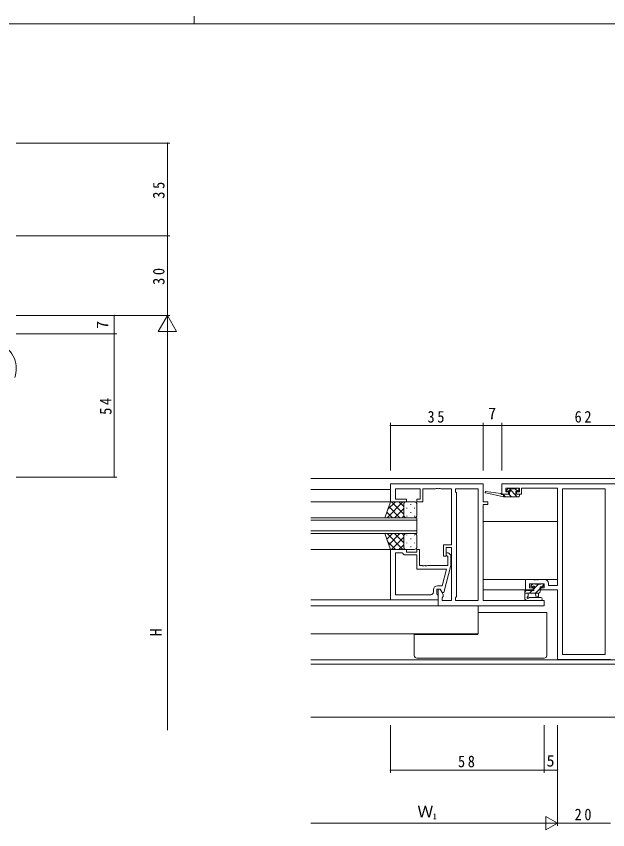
# Model space of a CAD drawing. Units: millimetres on the paper. Extents: x -397 to 397, y -282 to 282.
# Drawn here: x -76.1 to 147.1, y -24.7 to 282.1 of the extents above; entities that cross this region are included whole.
import ezdxf
from ezdxf.enums import TextEntityAlignment as Align

# ---------------------------------------------------------------- set-up
doc = ezdxf.new("R2010")
doc.units = ezdxf.units.MM
for name, color, linetype, lineweight in [('0-1_YKK_ZWAK', 7, 'Continuous', 18), ('0-3_YKK_11', 7, 'Continuous', 18), ('0-4_YKK_12', 2, 'Continuous', 18), ('0-5_YKK_13', 4, 'Continuous', 18), ('0-6_YKK_D', 6, 'Continuous', 18)]:
    doc.layers.add(name, color=color, linetype=linetype, lineweight=lineweight)
doc.styles.add('ＭＳ ゴシック', font='')
doc.styles.get('ＭＳ ゴシック').set_extended_font_data('MS Gothic')

msp = doc.modelspace()

# ---------------------------------------------------------------- linework, layer by layer
at = {"layer": '0-1_YKK_ZWAK'}
for p, q in [((376.092, 279.312), (-393.908, 279.312)), ((-8.894, 282.112), (-8.894, 279.312))]:
    msp.add_line(p, q, dxfattribs=at)
at = {"layer": '0-3_YKK_11'}
for p, q in [((65.12, 105.795), (100.12, 105.795)), ((65.12, 98.995), (65.12, 105.795)), ((100.12, 105.795), (100.12, 98.995)), ((107.12, 101.895), (107.12, 105.795)), ((107.12, 105.795), (169.12, 105.795)), ((67.05, 103.865), (67.05, 99.995)), ((76.32, 103.865), (67.05, 103.865)), ((76.32, 99.995), (76.32, 103.865)), ((77.32, 103.865), (77.32, 98.995)), ((82.162, 103.865), (77.32, 103.865)), ((82.345, 103.985), (82.162, 103.865)), ((82.895, 103.985), (82.345, 103.985)), ((83.078, 103.865), (82.895, 103.985)), ((83.162, 103.865), (83.078, 103.865)), ((83.345, 103.985), (83.162, 103.865)), ((83.895, 103.985), (83.345, 103.985)), ((84.078, 103.865), (83.895, 103.985)), ((88.12, 103.865), (84.078, 103.865)), ((88.12, 82.695), (88.12, 103.865)), ((89.62, 103.865), (98.19, 103.865)), ((89.62, 102.795), (89.62, 103.865)), ((90.05, 102.365), (89.62, 102.795)), ((90.05, 63.225), (90.05, 102.365)), ((98.19, 103.865), (98.19, 61.725)), ((98.19, 103.865), (98.19, 61.725)), ((109.72, 101.895), (107.12, 101.895)), ((108.62, 104.165), (108.62, 102.695)), ((113.82, 104.165), (108.62, 104.165)), ((108.62, 102.695), (109.72, 102.695)), ((109.72, 102.695), (109.72, 101.895)), ((112.72, 102.695), (113.82, 102.695)), ((112.72, 101.895), (112.72, 102.695)), ((114.62, 101.895), (112.72, 101.895)), ((113.82, 102.695), (113.82, 104.165)), ((114.62, 104.165), (114.62, 101.895)), ((128.12, 104.165), (114.62, 104.165)), ((128.12, 67.425), (128.12, 104.165)), ((130.05, 103.865), (130.05, 41.425)), ((146.19, 103.865), (130.05, 103.865)), ((130.05, 103.865), (130.05, 41.425)), ((146.19, 41.425), (146.19, 103.865)), ((71.12, 98.995), (65.12, 98.995)), ((67.05, 99.995), (71.12, 99.995)), ((71.12, 99.995), (71.12, 98.995)), ((75.12, 99.995), (76.32, 99.995)), ((75.12, 98.995), (75.12, 99.995)), ((77.32, 98.995), (75.12, 98.995)), ((100.12, 98.995), (101.82, 98.995)), ((101.82, 98.995), (101.82, 97.995)), ((100.12, 97.995), (100.12, 61.725)), ((101.82, 97.995), (100.12, 97.995)), ((71.12, 80.996), (65.12, 80.996)), ((65.12, 80.996), (65.12, 61.996)), ((71.12, 79.996), (71.12, 80.996)), ((75.12, 79.996), (71.12, 79.996)), ((75.12, 80.996), (75.12, 79.996)), ((76.12, 80.996), (75.12, 80.996)), ((76.12, 74.896), (76.12, 80.996)), ((85.12, 82.695), (88.12, 82.695)), ((85.12, 78.495), (85.12, 82.695)), ((86.12, 81.695), (86.12, 78.495)), ((88.12, 81.695), (86.12, 81.695)), ((88.12, 61.725), (88.12, 81.695)), ((67.05, 63.926), (67.05, 79.696)), ((67.05, 79.696), (69.62, 79.696)), ((67.05, 63.926), (67.05, 79.696)), ((69.62, 79.696), (69.82, 79.496)), ((69.82, 79.496), (70.32, 78.996)), ((70.32, 78.996), (75.12, 78.996)), ((75.12, 78.996), (75.12, 73.596)), ((86.12, 78.495), (85.12, 78.495)), ((86.296, 78.772), (86.72, 78.347)), ((86.72, 78.347), (86.72, 74.896)), ((87.92, 78.844), (87.144, 79.62)), ((87.92, 74.899), (87.92, 78.844)), ((77.162, 74.896), (76.12, 74.896)), ((77.345, 74.776), (77.162, 74.896)), ((77.895, 74.776), (77.345, 74.776)), ((78.078, 74.896), (77.895, 74.776)), ((78.162, 74.896), (78.078, 74.896)), ((78.345, 74.776), (78.162, 74.896)), ((78.895, 74.776), (78.345, 74.776)), ((79.078, 74.896), (78.895, 74.776)), ((86.72, 74.896), (79.078, 74.896)), ((85.213, 64.796), (87.92, 74.899)), ((75.12, 73.596), (86.328, 73.596)), ((86.328, 73.596), (84.64, 67.296)), ((116.12, 69.695), (119.162, 69.695)), ((116.12, 65.795), (116.12, 69.695)), ((117.62, 68.065), (117.62, 66.595)), ((123.09, 68.065), (117.62, 68.065)), ((119.162, 69.695), (119.345, 69.575)), ((119.345, 69.575), (119.895, 69.575)), ((119.895, 69.575), (120.078, 69.695)), ((120.078, 69.695), (120.162, 69.695)), ((120.162, 69.695), (120.345, 69.575)), ((120.345, 69.575), (120.895, 69.575)), ((120.895, 69.575), (121.078, 69.695)), ((121.078, 69.695), (123.22, 69.695)), ((123.09, 66.595), (123.09, 68.065)), ((124.72, 68.195), (124.72, 67.425)), ((81.32, 65.796), (81.32, 64.926)), ((82.62, 65.996), (83.92, 65.996)), ((82.62, 64.196), (82.62, 65.996)), ((84.64, 67.296), (82.82, 67.296)), ((83.12, 65.995), (83.92, 65.995)), ((83.12, 59.795), (83.12, 65.995)), ((83.92, 65.996), (84.613, 64.796)), ((83.92, 65.995), (85.05, 64.038)), ((84.613, 64.796), (85.213, 64.796)), ((118.92, 65.795), (116.12, 65.795)), ((117.62, 66.595), (118.92, 66.595)), ((118.92, 66.595), (118.92, 65.795)), ((121.92, 66.595), (123.09, 66.595)), ((121.92, 65.795), (121.92, 66.595)), ((128.12, 65.795), (121.92, 65.795)), ((124.72, 67.425), (128.12, 67.425)), ((128.12, 39.495), (128.12, 65.795)), ((65.12, 61.996), (83.12, 61.996)), ((80.32, 63.926), (67.05, 63.926)), ((82.82, 63.996), (82.62, 64.196)), ((83.12, 63.696), (82.82, 63.996)), ((83.12, 61.996), (83.12, 63.696)), ((85.05, 63.225), (84.62, 62.795)), ((84.62, 62.795), (84.62, 61.725)), ((84.62, 61.725), (88.12, 61.725)), ((85.05, 64.038), (85.05, 63.225)), ((89.62, 62.795), (90.05, 63.225)), ((89.62, 61.725), (89.62, 62.795)), ((98.19, 61.725), (89.62, 61.725)), ((100.12, 61.725), (123.12, 61.725)), ((123.12, 61.725), (123.12, 59.795)), ((123.12, 59.795), (83.12, 59.795)), ((130.05, 41.425), (146.19, 41.425)), ((148.12, 39.495), (128.12, 39.495))]:
    msp.add_line(p, q, dxfattribs=at)
for centre, radius, start, end in [((86.72, 79.196), 0.6, 44.99999, 225.00001), ((123.22, 68.195), 1.5, 0.00001, 89.99999), ((80.32, 64.926), 1, 270.00001, 359.99999), ((82.82, 65.796), 1.5, 90.00001, 179.99999)]:
    msp.add_arc(centre, radius, start, end, dxfattribs=at)
at = {"layer": '0-4_YKK_12'}
for p, q in [((241.12, 107.795), (35.12, 107.795)), ((35.12, 103.595), (65.12, 103.595)), ((65.62, 98.995), (35.12, 98.995)), ((75.121, 92.995), (35.12, 92.995)), ((75.121, 86.995), (75.121, 92.995)), ((35.12, 91.995), (75.121, 91.995)), ((100.12, 91.595), (128.12, 91.595)), ((75.121, 87.995), (35.12, 87.995)), ((35.12, 86.995), (75.121, 86.995)), ((35.12, 80.996), (65.42, 80.996)), ((128.12, 69.695), (100.12, 69.695)), ((100.12, 65.795), (116.42, 65.795)), ((35.12, 61.995), (82.82, 61.995)), ((35.12, 59.795), (83.558, 59.795)), ((98.19, 59.795), (98.19, 49.196)), ((35.12, 49.196), (98.19, 49.196)), ((35.12, 39.425), (241.12, 39.425)), ((241.12, 37.795), (35.12, 37.795)), ((241.12, 17.795), (35.12, 17.795))]:
    msp.add_line(p, q, dxfattribs=at)
at = {"layer": '0-5_YKK_13'}
for p, q in [((107.822, 100.895), (101.061, 102.302)), ((106.708, 102.069), (101.166, 102.892)), ((107.822, 101.895), (107.735, 101.909)), ((107.822, 100.895), (107.822, 101.895)), ((110.02, 101.895), (107.822, 101.895)), ((107.822, 101.576), (108.503, 100.895)), ((109.508, 104.008), (109.008, 103.508)), ((109.22, 102.995), (109.559, 102.995)), ((110.32, 104.095), (109.72, 104.095)), ((109.748, 101.895), (110.748, 100.895)), ((109.793, 104.095), (112.993, 100.895)), ((110.02, 102.534), (110.02, 101.895)), ((112.52, 103.895), (110.52, 103.895)), ((112.238, 103.895), (113.138, 102.995)), ((112.42, 102.995), (113.22, 102.995)), ((112.42, 101.895), (112.42, 102.995)), ((113.52, 101.895), (112.42, 101.895)), ((113.22, 104.095), (112.72, 104.095)), ((113.52, 103.295), (113.52, 103.795)), ((113.82, 101.195), (113.82, 101.595)), ((62.977, 92.995), (65.12, 98.995)), ((69.852, 98.995), (63.852, 92.995)), ((67.023, 98.995), (64.062, 96.034)), ((65.12, 98.995), (71.12, 98.995)), ((70.12, 94.375), (65.5, 98.995)), ((70.12, 97.203), (68.328, 98.995)), ((74.12, 98.995), (71.12, 98.995)), ((113.52, 100.895), (107.822, 100.895)), ((68.671, 92.995), (64.475, 97.191)), ((70.12, 96.435), (66.68, 92.995)), ((70.12, 97.995), (70.12, 94.395)), ((70.12, 97.595), (70.12, 93.995)), ((71.341, 96.66), (71.341, 96.46)), ((72.756, 98.075), (72.756, 97.875)), ((74.171, 96.66), (74.171, 96.46)), ((75.12, 93.995), (75.12, 97.995)), ((71.12, 92.995), (62.977, 92.995)), ((65.843, 92.995), (63.731, 95.107)), ((70.176, 93.663), (69.508, 92.995)), ((71.12, 92.995), (74.12, 92.995)), ((71.341, 93.63), (71.341, 93.43)), ((72.756, 95.045), (72.756, 94.845)), ((74.171, 93.63), (74.171, 93.43)), ((62.977, 86.995), (71.12, 86.995)), ((62.977, 86.995), (65.12, 80.995)), ((65.843, 86.995), (63.731, 84.883)), ((69.852, 80.995), (63.852, 86.995)), ((68.671, 86.995), (64.475, 82.799)), ((70.12, 83.555), (66.68, 86.995)), ((70.177, 86.327), (69.508, 86.995)), ((70.12, 82.395), (70.12, 85.995)), ((71.12, 86.995), (74.12, 86.995)), ((71.341, 86.36), (71.341, 86.56)), ((74.171, 86.36), (74.171, 86.56)), ((75.12, 85.995), (75.12, 81.995)), ((67.023, 80.995), (64.062, 83.956)), ((70.12, 85.615), (65.5, 80.995)), ((70.12, 81.995), (70.12, 85.595)), ((71.341, 83.33), (71.341, 83.53)), ((72.756, 84.945), (72.756, 85.145)), ((74.171, 83.33), (74.171, 83.53)), ((65.12, 80.995), (71.12, 80.995)), ((70.12, 82.787), (68.328, 80.995)), ((74.12, 80.995), (71.12, 80.995)), ((72.756, 81.915), (72.756, 82.115)), ((118.885, 68.063), (118.122, 67.301)), ((118.708, 67.978), (118.208, 67.478)), ((119.52, 68.065), (118.92, 68.065)), ((120.932, 67.865), (119.22, 66.153)), ((121.82, 67.865), (119.72, 67.865)), ((122.52, 68.065), (122.02, 68.065)), ((122.82, 67.508), (122.277, 66.965)), ((122.82, 67.265), (122.82, 67.765)), ((116.587, 65.765), (115.82, 64.999)), ((115.82, 65.465), (115.82, 62.503)), ((115.82, 64.565), (121.12, 64.565)), ((116.72, 65.765), (116.12, 65.765)), ((119.22, 65.565), (116.92, 65.565)), ((117.02, 63.385), (117.02, 64.565)), ((118.632, 65.565), (117.632, 64.565)), ((118.42, 66.965), (118.759, 66.965)), ((119.22, 66.504), (119.22, 65.565)), ((119.82, 64.565), (119.922, 63.421)), ((121.62, 66.308), (119.877, 64.565)), ((121.02, 64.565), (120.918, 63.421)), ((121.62, 66.965), (122.52, 66.965)), ((121.62, 65.065), (121.62, 66.965)), ((116.435, 61.763), (116.004, 62.115)), ((116.625, 61.695), (121.803, 61.695)), ((117.556, 62.895), (121.803, 62.895)), ((123.12, 57.195), (98.19, 57.195)), ((124.12, 57.195), (123.12, 57.195)), ((124.12, 40.995), (124.12, 57.195)), ((74.12, 48.895), (74.12, 49.196)), ((98.002, 48.971), (97.981, 49.196)), ((98.12, 49.196), (98.12, 48.895)), ((98.12, 48.895), (75.12, 48.895)), ((98.022, 48.895), (98.002, 48.971)), ((75.12, 39.995), (123.12, 39.995))]:
    msp.add_line(p, q, dxfattribs=at)
msp.add_lwpolyline([(75.12, 48.895), (74.12, 48.895), (74.12, 40.995)], dxfattribs=at)
for centre, radius, start, end in [((-86.055, 149.319), 10, 359.16618, 90), ((-86.055, 149.319), 10, 340.00009, 360), ((101.122, 102.595), 0.3, 81.55064, 258.25019), ((106.664, 101.772), 0.3, 21.55064, 81.55064), ((107.222, 101.993), 0.3, 201.55064, 320.80246), ((107.687, 101.613), 0.3, 80.80246, 140.80246), ((109.22, 103.295), 0.3, 135, 270), ((109.72, 103.795), 0.3, 90, 135), ((109.559, 103.295), 0.3, 270, 326.94427), ((110.02, 102.995), 0.25, 303.05573, 146.94427), ((110.32, 102.534), 0.3, 123.05573, 180), ((110.32, 103.895), 0.2, 0, 90), ((112.72, 103.895), 0.2, 90, 180), ((113.22, 103.795), 0.3, 0, 90), ((113.22, 103.295), 0.3, 270, 0), ((113.52, 101.595), 0.3, 0, 90), ((71.12, 97.995), 1, 90, 180), ((71.12, 97.995), 1, 90, 180), ((74.12, 97.995), 1, 360, 90), ((113.52, 101.195), 0.3, 270, 0), ((71.12, 93.995), 1, 180, 270), ((71.12, 93.995), 1, 180, 270), ((74.12, 93.995), 1, 270, 360), ((71.12, 85.995), 1, 90, 180), ((71.12, 85.995), 1, 90, 180), ((74.12, 85.995), 1, 360, 90), ((71.12, 81.995), 1, 180, 270), ((71.12, 81.995), 1, 180, 270), ((74.12, 81.995), 1, 270, 360), ((118.92, 67.765), 0.3, 90, 135), ((119.52, 67.865), 0.2, 0, 90), ((122.02, 67.865), 0.2, 90, 180), ((122.52, 67.765), 0.3, 0, 90), ((116.12, 65.465), 0.3, 90, 180), ((116.72, 65.565), 0.2, 0, 90), ((118.42, 67.265), 0.3, 135, 270), ((118.759, 67.265), 0.3, 270, 326.94427), ((119.22, 66.965), 0.25, 303.05573, 146.94427), ((119.52, 66.504), 0.3, 123.05573, 180), ((121.12, 65.065), 0.5, 270, 0), ((122.52, 67.265), 0.3, 270, 0), ((116.32, 62.503), 0.5, 180, 230.76546), ((116.625, 61.995), 0.3, 230.76546, 270), ((117.02, 62.865), 0.3, 120, 333.25632), ((116.72, 63.385), 0.3, 300, 0), ((117.556, 62.595), 0.3, 90, 153.25632), ((120.42, 63.465), 0.5, 185.09207, 354.90793), ((121.803, 62.295), 0.6, 270, 90), ((75.12, 40.995), 1, 180, 270), ((123.12, 40.995), 1, 270, 0)]:
    msp.add_arc(centre, radius, start, end, dxfattribs=at)
at = {"layer": '0-6_YKK_D'}
for p, q in [((-76.055, 234.312), (-18.055, 234.312)), ((-19.055, 199.312), (-19.055, 234.312)), ((-76.055, 199.312), (-18.055, 199.312)), ((-76.055, 199.312), (-18.055, 199.312)), ((-19.055, 199.312), (-19.055, 169.312)), ((-76.055, 169.312), (-38.055, 169.312)), ((-76.055, 169.312), (-18.055, 169.312)), ((-76.055, 169.312), (-18.055, 169.312)), ((-39.055, 162.312), (-39.055, 169.312)), ((-19.055, 169.312), (-22.555, 163.25)), ((-19.055, 169.312), (-19.055, 157.188)), ((-19.055, 169.312), (-15.555, 163.25)), ((-22.555, 163.25), (-15.555, 163.25)), ((-76.055, 162.312), (-38.055, 162.312)), ((-76.055, 162.312), (-38.055, 162.312)), ((-39.055, 162.312), (-39.055, 108.312)), ((-19.055, 12.812), (-19.055, 162.312)), ((65.12, 110.795), (65.12, 128.795)), ((65.12, 127.795), (100.12, 127.795)), ((100.12, 110.795), (100.12, 128.795)), ((100.12, 110.795), (100.12, 128.795)), ((100.12, 127.795), (107.12, 127.795)), ((107.12, 110.795), (107.12, 128.795)), ((107.12, 110.795), (107.12, 128.795)), ((107.12, 127.795), (169.12, 127.795)), ((-76.055, 108.312), (-38.055, 108.312)), ((65.12, 14.795), (65.12, -3.205)), ((123.12, 14.795), (123.12, -3.205)), ((123.12, 14.795), (123.12, -3.205)), ((128.12, 14.795), (128.12, -3.205)), ((128.12, 14.795), (128.12, -23.205)), ((128.12, 14.795), (128.12, -23.205)), ((123.12, -2.205), (65.12, -2.205)), ((123.12, -2.205), (128.12, -2.205)), ((123.79, -19.705), (123.79, -24.705)), ((128.12, -22.205), (123.79, -19.705)), ((123.12, -22.205), (35.12, -22.205)), ((128.12, -22.205), (119.46, -22.205)), ((128.12, -22.205), (123.79, -24.705)), ((128.12, -22.205), (148.12, -22.205))]:
    msp.add_line(p, q, dxfattribs=at)
for centre, start, end in [((-19.055, 234.312), 90, 270), ((-19.055, 234.312), 270, 90), ((-19.055, 199.312), 90, 270), ((-19.055, 199.312), 90, 270), ((-19.055, 199.312), 270, 90), ((-19.055, 199.312), 270, 90), ((-39.055, 169.312), 90, 270), ((-39.055, 169.312), 270, 90), ((-39.055, 162.312), 90, 270), ((-39.055, 162.312), 90, 270), ((-39.055, 162.312), 270, 90), ((-39.055, 162.312), 270, 90), ((65.12, 127.795), 0, 180), ((65.12, 127.795), 180, 0), ((100.12, 127.795), 0, 180), ((100.12, 127.795), 0, 180), ((100.12, 127.795), 180, 0), ((100.12, 127.795), 180, 0), ((107.12, 127.795), 0, 180), ((107.12, 127.795), 0, 180), ((107.12, 127.795), 180, 0), ((107.12, 127.795), 180, 0), ((-39.055, 108.312), 90, 270), ((-39.055, 108.312), 270, 90), ((65.12, -2.205), 0, 180), ((65.12, -2.205), 180, 0), ((123.12, -2.205), 0, 180), ((123.12, -2.205), 0, 180), ((123.12, -2.205), 180, 0), ((123.12, -2.205), 180, 0), ((128.12, -2.205), 0, 180), ((128.12, -2.205), 180, 0)]:
    msp.add_arc(centre, 0.106, start, end, dxfattribs=at)

# ---------------------------------------------------------------- texts
at = {"layer": '0-6_YKK_D', "color": 7, "style": 'ＭＳ ゴシック'}
for s, p in [('7', (-40.055, 164.212)), ('H', (-19.855, 48.245))]:
    msp.add_text(s, height=4.399, rotation=90, dxfattribs=at).set_placement(p, align=Align.BOTTOM_LEFT)
for s, height, p in [('7', 4.399, (102.02, 128.795)), ('5', 4.399, (124.02, -2.205)), ('Ｗ', 4.399, (75.28, -21.405)), ('1', 2.199, (81.04, -21.405))]:
    msp.add_text(s, height=height, dxfattribs=at).set_placement(p, align=Align.BOTTOM_LEFT)
at = {"layer": '0-6_YKK_D', "color": 7, "char_height": 4.399, "attachment_point": 7, "rotation": 90, "style": 'ＭＳ ゴシック'}
for s, insert in [('\\T1.37;\\W0.9;35', (-20.055, 213.292)), ('\\T1.37;\\W0.9;30', (-20.055, 180.792)), ('\\T1.37;\\W0.9;54', (-40.055, 131.792))]:
    msp.add_mtext(s, dxfattribs=dict(at, insert=insert))
at = {"layer": '0-6_YKK_D', "color": 7, "char_height": 4.399, "attachment_point": 7, "style": 'ＭＳ ゴシック'}
for s, insert in [('\\T1.37;\\W0.9;35', (79.1, 128.795)), ('\\T1.37;\\W0.9;62', (134.6, 128.795)), ('\\T1.37;\\W0.9;58', (90.6, -1.205)), ('\\T1.37;\\W0.9;20', (134.6, -21.205))]:
    msp.add_mtext(s, dxfattribs=dict(at, insert=insert))

doc.saveas('drawing.dxf')
